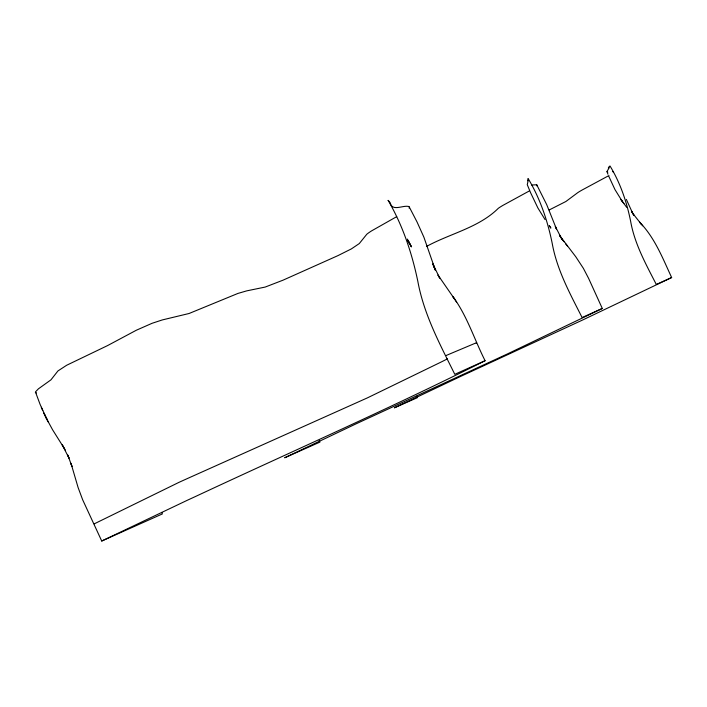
<?xml version="1.0" encoding="UTF-8"?>
<svg xmlns="http://www.w3.org/2000/svg" width="707" height="707" viewBox="0 0 707 707"><rect width="100%" height="100%" fill="white"/><g stroke="black" fill="none" stroke-linecap="round" stroke-linejoin="round"><path stroke-width="1.06" d="M607.949 174.231L606.977 171.474L609.248 167.683M528.191 180.532L527.263 184.677L530.63 192.799L537.894 207.973L545.035 219.559M44.028 413.427L46.777 419.127L40.069 404.324L35.447 391.925L38.39 388.85L50.966 379.836L57.93 370.954L66.679 365.245L107.597 345.573L136.31 330.24L152.129 323.276L162.327 319.926L189.078 313.493L237.897 293.44L246.716 290.869L265.196 287.06L283.012 280.184L337.973 255.607L351.388 248.891L359.297 243.553L366.783 234.264A23.481 3.385 -25.4 0 1 371.688 230.818L396.733 216.634M319.14 440.408L319.926 442.105L284.682 457.774L356.248 423.758L507.122 354.074L602.293 308.464L588.577 278.311L583.363 268.315L575.79 256.774L559.449 235.316L562.542 239.947L560.996 237.534M409.106 208.114L409.362 207.505A33.512 5.046 -25.4 0 0 408.204 206.382C402.274 205.322 392.217 211.605 390.229 202.918A397.237 61.191 -22.7 0 0 388.134 200.408M409.265 206.974L417.015 221.927L423.873 237.137L435.406 270.26L432.817 263.95L439.745 278.143L437.969 275.05L454.804 299.397L452.727 296.383C467.186 315.835 474.238 339.333 485.09 360.711C389.981 408.381 292.504 451.154 196.139 496.199A47.475 0.442 -25 0 0 187.116 500.362L101.728 541.023L82.675 499.805L78.097 487.521L71 463.332L71.973 466.576L67.81 455.061L69.012 458.163L62.251 444.844L65.495 450.412M626.358 199.409L632.809 213.558L631.669 211.411L633.976 215.379L632.588 213.196L641.143 223.978L639.499 222.051C654.77 237.623 662.627 258.143 671.65 277.533L583.222 319.732L460.222 376.61L394.373 407.824L417.457 397.643L416.768 396.167M608.983 175.539L582.206 189.971A16.977 1.679 -26.2 0 0 577.858 192.578L565.892 201.495L549.224 209.952M529.101 191.076L502.977 205.348A19.398 2.262 -26 0 0 498.338 208.291C478.683 227.742 450.209 233.469 426.48 246.46M447.451 358.82L446.082 359.536A26.627 0.663 -25.1 0 1 440.558 362.32L367.41 397.873L188.018 478.259A47.422 1.149 -24.8 0 0 178.977 482.351L94.208 523.869M602.302 308.438L586.563 315.534A311.928 2.731 -25.3 0 1 582.108 317.549C570.054 293.732 556.957 269.959 552.202 243.341C547.58 220.699 540.13 198.579 528.217 178.677M671.65 277.533L659.702 282.924A262.023 1.856 -25.3 0 1 656.299 284.461C645.915 264.171 634.603 243.933 630.609 221.167C626.702 201.813 620.304 182.919 610.008 165.977M485.09 360.711L461.397 371.343A404.192 4.887 -25.3 0 1 454.795 374.312C439.975 344.397 423.917 314.553 417.828 281.324C411.942 253.062 402.725 225.427 388.134 200.408M101.728 541.023L162.398 513.918L161.7 512.381M531.699 185.04L536.569 184.757A27.467 3.288 -26.2 0 1 536.666 185.808M607.808 172.172L606.933 171.757M612.527 171.633L613.199 171.836A23.923 2.413 -26.4 0 1 613.296 172.048M36.455 392.951L35.35 392.42M641.063 223.872L642.672 225.816M565.512 243.676L567.385 245.956M562.251 239.496L564.08 241.785M626.649 207.292L621.011 199.604L623.892 203.634M622.478 201.716L614.957 189.564L608.868 176.467M454.681 299.202L456.66 302.269M549.251 225.595L550.859 228.105L549.374 225.78M561.102 237.685L555.304 226.381L556.471 228.997L546.67 204.553L536.843 184.978M63.877 447.778L52.618 429.829L46.609 418.809L48.217 421.92M408.089 240.91L411.509 246.893L407.921 240.539L409.777 243.924M407.771 240.159L409.574 243.579M410.794 245.93L407.338 239.054M46.777 419.127L43.887 413.091M41.306 407.267L42.729 410.537M433.082 264.171L434.213 267.564M476.164 343.142A28.236 0.742 -25.2 0 0 476.253 342.815L452.63 352.749A403.591 12.699 -25.6 0 1 445.967 355.568M527.899 178.818A302.313 39.459 -24.7 0 1 527.625 180.789M609.31 166.295A256.137 28.563 -25.5 0 1 608.312 168.107"/></g></svg>
